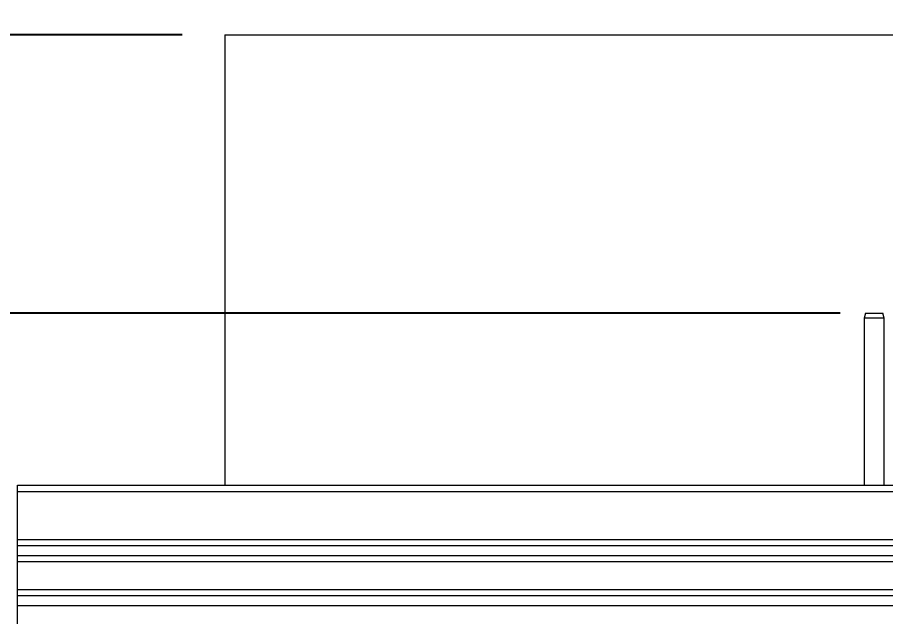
# Model space of a CAD drawing. Header units: millimetres. Extents: x 169 to 14583, y -399 to 10804.
# Drawn here: x 5301 to 6013, y 1889 to 2381 of the extents above; entities that cross this region are included whole.
import ezdxf

# ---------------------------------------------------------------- set-up
doc = ezdxf.new("R2010")
doc.units = ezdxf.units.MM
doc.header["$LTSCALE"] = 35
doc.layers.add('1', color=70, linetype='Continuous')
doc.styles.add('SLDTEXTSTYLE2', font='TXT', dxfattribs={"width": 0.7})
doc.dimstyles.new('SLDDIMSTYLE1', dxfattribs={"dimtxt": 105.988363, "dimasz": 26.25, "dimexe": 0, "dimexo": 0.0625, "dimgap": 26.497091, "dimtad": 0, "dimtih": 1, "dimtoh": 1, "dimdec": 0, "dimrnd": 1e-09, "dimzin": 12, "dimdsep": 46, "dimtxsty": 'SLDTEXTSTYLE2', "dimblk1": 'NONE', "dimblk2": 'NONE', "dimsah": 1, "dimcen": 0.09, "dimadec": 0, "dimazin": 3, "dimtfac": 1, "dimtdec": 3, "dimtofl": 0, "dimtmove": 0, "dimatfit": 3, "dimldrblk": 'NONE', "dimfxl": 0, "dimfrac": 2, "dimtolj": 1, "dimtzin": 12, "dimarcsym": 0})
doc.dimstyles.new('SLDDIMSTYLE2', dxfattribs={"dimtxt": 105.988363, "dimasz": 26.25, "dimexe": 0, "dimexo": 0.0625, "dimgap": 26.497091, "dimtad": 0, "dimtih": 1, "dimtoh": 1, "dimdec": 0, "dimrnd": 1e-09, "dimzin": 12, "dimdsep": 46, "dimtxsty": 'SLDTEXTSTYLE2', "dimblk1": 'NONE', "dimblk2": 'NONE', "dimsah": 1, "dimcen": 0.09, "dimadec": 0, "dimazin": 3, "dimtfac": 1, "dimtdec": 3, "dimtofl": 0, "dimtmove": 0, "dimatfit": 3, "dimldrblk": 'NONE', "dimfxl": 0, "dimfrac": 2, "dimtolj": 1, "dimtzin": 12, "dimarcsym": 0})

# ---------------------------------------------------------------- blocks, each defined once
blk = doc.blocks.new('_D_3')
at = {"layer": '1'}
blk.add_line((5976.06, 2137.96), (4712.39, 2137.96), dxfattribs=at)
at = {"layer": '1', "insert": (4429.09, 2195.6), "char_height": 92.604, "attachment_point": 1, "style": 'SLDTEXTSTYLE2'}
blk.add_mtext('1062', dxfattribs=at)
blk = doc.blocks.new('_None')
blk = doc.blocks.new('_D_4')
at = {"layer": '1'}
blk.add_line((5436.28, 2366.16), (4712.39, 2366.16), dxfattribs=at)
at = {"layer": '1', "insert": (4429.09, 2423.8), "char_height": 92.604, "attachment_point": 1, "style": 'SLDTEXTSTYLE2'}
blk.add_mtext('1290', dxfattribs=at)
blk = doc.blocks.new('_D_5')
at = {"layer": '1'}
blk.add_line((6466.28, 3276.16), (4712.39, 3276.16), dxfattribs=at)
at = {"layer": '1', "insert": (4429.09, 3333.8), "char_height": 92.604, "attachment_point": 1, "style": 'SLDTEXTSTYLE2'}
blk.add_mtext('2200', dxfattribs=at)

msp = doc.modelspace()

# ---------------------------------------------------------------- linework, layer by layer
at = {"color": 7, "linetype": 'Continuous', "lineweight": 18}
for p, q in [((5471.279, 2366.159), (6351.279, 2366.159)), ((5471.279, 2366.159), (5471.279, 1996.779)), ((5996.7, 2137.959), (5995.629, 2133.959)), ((5996.7, 2137.959), (6011.057, 2137.959)), ((6012.129, 2133.959), (6011.057, 2137.959)), ((5995.629, 2133.959), (5995.629, 1996.779)), ((6012.129, 2133.959), (5995.629, 2133.959)), ((6012.129, 1996.779), (6012.129, 2133.959)), ((5301.279, 1996.779), (6501.279, 1996.779)), ((5301.279, 1991.779), (5301.279, 1996.779)), ((5301.279, 1991.779), (6501.279, 1991.779)), ((5301.279, 1952.279), (5301.279, 1991.779)), ((5301.279, 1952.279), (6501.279, 1952.279)), ((5301.279, 1947.279), (5301.279, 1952.279)), ((5301.279, 1947.279), (6501.279, 1947.279)), ((5301.279, 1939.279), (5301.279, 1947.279)), ((5301.279, 1934.279), (5301.279, 1939.279)), ((5301.279, 1939.279), (6501.279, 1939.279)), ((5301.279, 1934.279), (6501.279, 1934.279)), ((5301.279, 1911.279), (5301.279, 1934.279)), ((5301.279, 1906.279), (5301.279, 1911.279)), ((5301.279, 1911.279), (6501.279, 1911.279)), ((5301.279, 1906.279), (6501.279, 1906.279)), ((5301.279, 1898.279), (5301.279, 1906.279)), ((5301.279, 1879.779), (5301.279, 1898.279)), ((5301.279, 1898.279), (6501.279, 1898.279))]:
    msp.add_line(p, q, dxfattribs=at)

# ---------------------------------------------------------------- dimensions: what is measured, and where the dimension line sits
at = {"layer": '1'}
for feature_location, offset, dimstyle, picture, middle in [((6501.279, 3276.159), (-1788.886, 0), 'SLDDIMSTYLE2', '_D_5', (4570.743, 3276.159)), ((5471.279, 2366.159), (-758.886, 0), 'SLDDIMSTYLE1', '_D_4', (4570.743, 2366.159)), ((6011.057, 2137.959), (-1298.664, 0), 'SLDDIMSTYLE2', '_D_3', (4570.743, 2137.959))]:
    dim = msp.add_ordinate_dim(feature_location=feature_location, offset=offset, dtype=0, origin=(5301.279, 1076.159), dimstyle=dimstyle, dxfattribs=at)
    dim.commit()
    dim.dimension.update_dxf_attribs({"geometry": picture, "text_midpoint": middle})

doc.saveas('drawing.dxf')
